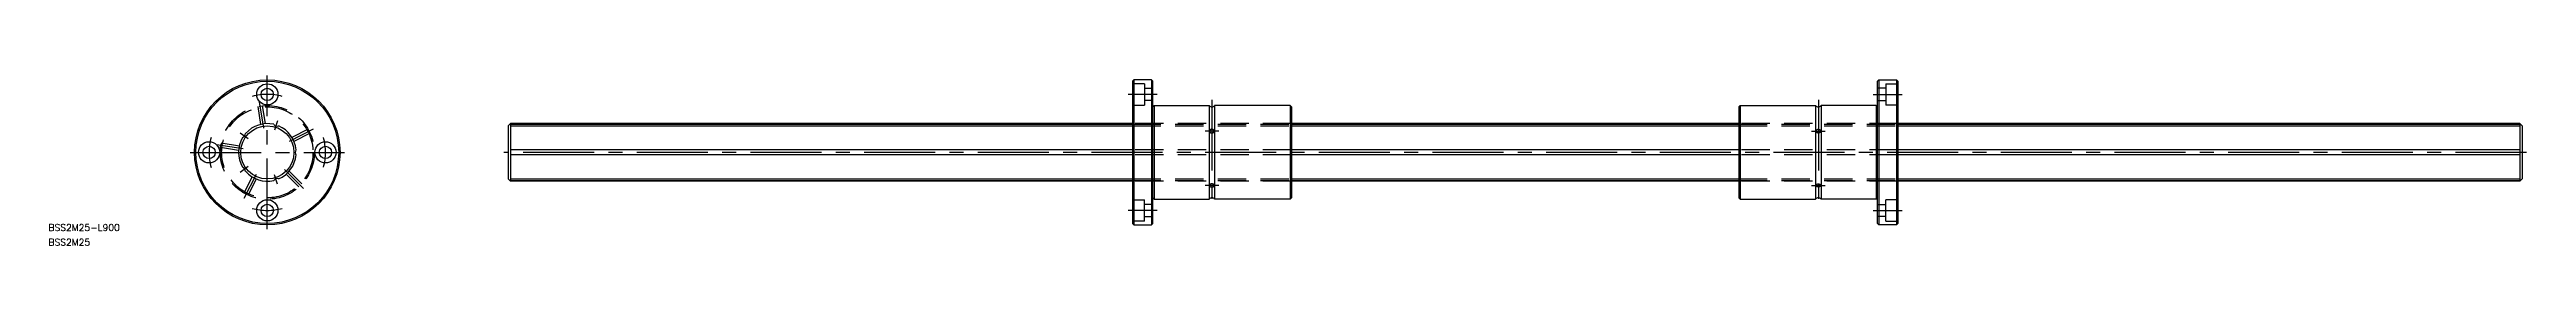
# Model space of a CAD drawing. Extents: x -97 to 1010, y -42 to 34.
import ezdxf

# ---------------------------------------------------------------- set-up
doc = ezdxf.new("R2010")
doc.units = 0
doc.linetypes.add('CENTER', pattern=[50.8, 31.75, -6.35, 6.35, -6.35])
doc.linetypes.add('DASHED', pattern=[19.05, 12.7, -6.35])
doc.layers.get('0').update_dxf_attribs({"linetype": 'CONTINUOUS'})
doc.layers.add('CENTER', color=1, linetype='CENTER')
doc.styles.get("Standard").update_dxf_attribs({"font": 'txt.shx', "height": 3, "bigfont": 'bigfont.shx'})

msp = doc.modelspace()

# ---------------------------------------------------------------- linework, layer by layer
at = {"color": 7, "linetype": 'CONTINUOUS'}
for p, q in [((386.7, 31.9), (387.3, 32.5)), ((386.7, 31.9), (386.7, -31.9)), ((395.1, 32.5), (387.3, 32.5)), ((387.3, 32.5), (387.3, -32.5)), ((395.1, 32.5), (395.1, -32.5)), ((395.1, 32.5), (395.7, 31.9)), ((395.7, -31.9), (395.7, 31.9)), ((720.3, 32.5), (719.7, 31.9)), ((719.7, -31.9), (719.7, 31.9)), ((720.3, 32.5), (720.3, -32.5)), ((720.3, 32.5), (728.1, 32.5)), ((728.1, 32.5), (728.1, -32.5)), ((728.7, 31.9), (728.1, 32.5)), ((728.7, 31.9), (728.7, -31.9)), ((107.7, 11.9), (108.7, 12.9)), ((107.7, 11.9), (107.7, -11.9)), ((386.7, 12.9), (108.7, 12.9)), ((108.7, 12.9), (108.7, -12.9)), ((108.7, 12.6), (386.7, 12.6)), ((108.7, 11.9), (386.7, 11.9)), ((396.3, 21), (395.7, 20.4)), ((396.3, 21), (396.3, -21)), ((396.3, 21), (421, 21)), ((421, 21), (421, -21)), ((423.4, 21), (423.4, -21)), ((457.1, 21), (423.4, 21)), ((457.1, 21), (457.1, -21)), ((457.1, 21), (457.7, 20.4)), ((457.7, 20.4), (457.7, -20.4)), ((657.7, 12.9), (457.7, 12.9)), ((457.7, 12.6), (657.7, 12.6)), ((457.7, 11.9), (657.7, 11.9)), ((658.3, 21), (657.7, 20.4)), ((657.7, 20.4), (657.7, -20.4)), ((658.3, 21), (658.3, -21)), ((658.3, 21), (692, 21)), ((692, 21), (692, -21)), ((694.4, 21), (694.4, -21)), ((719.1, 21), (694.4, 21)), ((719.1, 21), (719.1, -21)), ((719.1, 21), (719.7, 20.4)), ((1006.7, 12.9), (728.7, 12.9)), ((728.7, 12.6), (1006.7, 12.6)), ((728.7, 11.9), (1006.7, 11.9)), ((1006.7, 12.9), (1007.7, 11.9)), ((1006.7, 12.9), (1006.7, -12.9)), ((1007.7, 11.9), (1007.7, -11.9)), ((386.7, 1.1), (108.7, 1.1)), ((657.7, 1.1), (457.7, 1.1)), ((1006.7, 1.1), (728.7, 1.1)), ((386.7, -1.1), (108.7, -1.1)), ((657.7, -1.1), (457.7, -1.1)), ((1006.7, -1.1), (728.7, -1.1)), ((107.7, -11.9), (108.7, -12.9)), ((108.7, -11.9), (386.7, -11.9)), ((108.7, -12.6), (386.7, -12.6)), ((386.7, -12.9), (108.7, -12.9)), ((395.7, -20.4), (396.3, -21)), ((396.3, -21), (421, -21)), ((457.1, -21), (423.4, -21)), ((457.7, -20.4), (457.1, -21)), ((457.7, -11.9), (657.7, -11.9)), ((457.7, -12.6), (657.7, -12.6)), ((657.7, -12.9), (457.7, -12.9)), ((657.7, -20.4), (658.3, -21)), ((658.3, -21), (692, -21)), ((719.1, -21), (694.4, -21)), ((719.7, -20.4), (719.1, -21)), ((728.7, -11.9), (1006.7, -11.9)), ((728.7, -12.6), (1006.7, -12.6)), ((1006.7, -12.9), (728.7, -12.9)), ((1007.7, -11.9), (1006.7, -12.9)), ((386.7, -31.9), (387.3, -32.5)), ((387.3, -32.5), (395.1, -32.5)), ((395.7, -31.9), (395.1, -32.5)), ((719.7, -31.9), (720.3, -32.5)), ((728.1, -32.5), (720.3, -32.5)), ((728.7, -31.9), (728.1, -32.5))]:
    msp.add_line(p, q, dxfattribs=at)
at = {"color": 3, "linetype": 'DASHED'}
for p, q in [((392.1, 30.8), (386.7, 30.8)), ((392.1, 30.8), (392.1, 21.2)), ((392.1, 28.8), (395.7, 28.8)), ((395.7, 23.2), (392.1, 23.2)), ((723.3, 28.8), (719.7, 28.8)), ((719.7, 23.2), (723.3, 23.2)), ((723.3, 30.8), (723.3, 21.2)), ((723.3, 30.8), (728.7, 30.8)), ((-4.3, 20.6), (-3, 12.5)), ((-2.3, 20.9), (-1, 12.9)), ((386.7, 21.2), (392.1, 21.2)), ((457.7, 12.9), (386.7, 12.9)), ((386.7, 12.6), (457.7, 12.6)), ((386.7, 11.9), (457.7, 11.9)), ((728.7, 12.9), (657.7, 12.9)), ((657.7, 12.6), (728.7, 12.6)), ((657.7, 11.9), (728.7, 11.9)), ((728.7, 21.2), (723.3, 21.2)), ((-20.9, 2.3), (-12.9, 1)), ((-20.6, 4.3), (-12.5, 3)), ((18.2, 10.4), (11, 6.7)), ((19.1, 8.6), (11.9, 4.9)), ((457.7, 1.1), (386.7, 1.1)), ((728.7, 1.1), (657.7, 1.1)), ((-10.4, -18.3), (-6.7, -11)), ((14.1, -15.5), (8.4, -9.8)), ((15.5, -14.1), (9.8, -8.4)), ((457.7, -1.1), (386.7, -1.1)), ((728.7, -1.1), (657.7, -1.1)), ((-8.6, -19.2), (-4.9, -11.9)), ((386.7, -11.9), (457.7, -11.9)), ((386.7, -12.6), (457.7, -12.6)), ((457.7, -12.9), (386.7, -12.9)), ((386.7, -21.3), (392.1, -21.3)), ((392.1, -30.8), (392.1, -21.3)), ((657.7, -11.9), (728.7, -11.9)), ((657.7, -12.6), (728.7, -12.6)), ((728.7, -12.9), (657.7, -12.9)), ((723.3, -30.8), (723.3, -21.3)), ((728.7, -21.3), (723.3, -21.3)), ((392.1, -30.8), (386.7, -30.8)), ((395.7, -23.3), (392.1, -23.3)), ((392.1, -28.8), (395.7, -28.8)), ((719.7, -23.3), (723.3, -23.3)), ((723.3, -28.8), (719.7, -28.8)), ((723.3, -30.8), (728.7, -30.8))]:
    msp.add_line(p, q, dxfattribs=at)
at = {"color": 7, "linetype": 'CONTINUOUS'}
for points in [[(421.2, 9.5, 0), (421.2, 9.5, 0), (421.2, 9.4, 0), (421.2, 9.4, 0), (421.2, 9.3, 0), (421.2, 9.3, 0), (421.2, 9.3, 0), (421.2, 9.2, 0), (421.3, 9.2, 0), (421.3, 9.1, 0), (421.3, 9.1, 0), (421.3, 9.1, 0), (421.3, 9, 0), (421.4, 9, 0), (421.4, 9, 0), (421.4, 8.9, 0), (421.5, 8.9, 0), (421.5, 8.9, 0), (421.5, 8.8, 0), (421.6, 8.8, 0), (421.6, 8.8, 0), (421.7, 8.8, 0), (421.7, 8.7, 0), (421.7, 8.7, 0), (421.8, 8.7, 0), (421.8, 8.7, 0), (421.9, 8.7, 0), (421.9, 8.7, 0), (422, 8.6, 0), (422, 8.6, 0), (422.1, 8.6, 0), (422.1, 8.6, 0), (422.2, 8.6, 0), (422.2, 8.6, 0), (422.3, 8.6, 0), (422.3, 8.6, 0), (422.4, 8.6, 0), (422.4, 8.7, 0), (422.5, 8.7, 0), (422.5, 8.7, 0), (422.6, 8.7, 0), (422.6, 8.7, 0), (422.6, 8.7, 0), (422.7, 8.8, 0), (422.7, 8.8, 0), (422.8, 8.8, 0), (422.8, 8.8, 0), (422.8, 8.9, 0), (422.9, 8.9, 0), (422.9, 8.9, 0), (422.9, 9, 0), (423, 9, 0), (423, 9, 0), (423, 9.1, 0), (423.1, 9.1, 0), (423.1, 9.1, 0), (423.1, 9.2, 0), (423.1, 9.2, 0), (423.1, 9.3, 0), (423.1, 9.3, 0), (423.2, 9.3, 0), (423.2, 9.4, 0), (423.2, 9.4, 0), (423.2, 9.5, 0), (423.2, 9.5, 0), (423.2, 9.6, 0), (423.2, 9.6, 0), (423.2, 9.6, 0), (423.2, 9.7, 0), (423.1, 9.7, 0), (423.1, 9.8, 0), (423.1, 9.8, 0), (423.1, 9.9, 0), (423.1, 9.9, 0), (423.1, 9.9, 0), (423, 10, 0), (423, 10, 0), (423, 10, 0), (422.9, 10.1, 0), (422.9, 10.1, 0), (422.9, 10.1, 0), (422.8, 10.2, 0), (422.8, 10.2, 0), (422.8, 10.2, 0), (422.7, 10.2, 0), (422.7, 10.3, 0), (422.6, 10.3, 0), (422.6, 10.3, 0), (422.6, 10.3, 0), (422.5, 10.3, 0), (422.5, 10.4, 0), (422.4, 10.4, 0), (422.4, 10.4, 0), (422.3, 10.4, 0), (422.3, 10.4, 0), (422.2, 10.4, 0), (422.2, 10.4, 0), (422.1, 10.4, 0), (422.1, 10.4, 0), (422, 10.4, 0), (422, 10.4, 0), (421.9, 10.4, 0), (421.9, 10.4, 0), (421.8, 10.3, 0), (421.8, 10.3, 0), (421.7, 10.3, 0), (421.7, 10.3, 0), (421.7, 10.3, 0), (421.6, 10.2, 0), (421.6, 10.2, 0), (421.5, 10.2, 0), (421.5, 10.2, 0), (421.5, 10.1, 0), (421.4, 10.1, 0), (421.4, 10.1, 0), (421.4, 10, 0), (421.3, 10, 0), (421.3, 10, 0), (421.3, 9.9, 0), (421.3, 9.9, 0), (421.3, 9.9, 0), (421.2, 9.8, 0), (421.2, 9.8, 0), (421.2, 9.7, 0), (421.2, 9.7, 0), (421.2, 9.6, 0), (421.2, 9.6, 0), (421.2, 9.6, 0), (421.2, 9.5, 0)], [(694.2, 9.5, 0), (694.2, 9.5, 0), (694.2, 9.4, 0), (694.2, 9.4, 0), (694.2, 9.3, 0), (694.1, 9.3, 0), (694.1, 9.3, 0), (694.1, 9.2, 0), (694.1, 9.2, 0), (694.1, 9.1, 0), (694.1, 9.1, 0), (694, 9.1, 0), (694, 9, 0), (694, 9, 0), (694, 9, 0), (693.9, 8.9, 0), (693.9, 8.9, 0), (693.8, 8.9, 0), (693.8, 8.8, 0), (693.8, 8.8, 0), (693.7, 8.8, 0), (693.7, 8.8, 0), (693.6, 8.7, 0), (693.6, 8.7, 0), (693.6, 8.7, 0), (693.5, 8.7, 0), (693.5, 8.7, 0), (693.4, 8.7, 0), (693.4, 8.6, 0), (693.3, 8.6, 0), (693.3, 8.6, 0), (693.2, 8.6, 0), (693.2, 8.6, 0), (693.1, 8.6, 0), (693.1, 8.6, 0), (693, 8.6, 0), (693, 8.6, 0), (692.9, 8.7, 0), (692.9, 8.7, 0), (692.8, 8.7, 0), (692.8, 8.7, 0), (692.7, 8.7, 0), (692.7, 8.7, 0), (692.7, 8.8, 0), (692.6, 8.8, 0), (692.6, 8.8, 0), (692.5, 8.8, 0), (692.5, 8.9, 0), (692.5, 8.9, 0), (692.4, 8.9, 0), (692.4, 9, 0), (692.4, 9, 0), (692.3, 9, 0), (692.3, 9.1, 0), (692.3, 9.1, 0), (692.3, 9.1, 0), (692.3, 9.2, 0), (692.2, 9.2, 0), (692.2, 9.3, 0), (692.2, 9.3, 0), (692.2, 9.3, 0), (692.2, 9.4, 0), (692.2, 9.4, 0), (692.2, 9.5, 0), (692.2, 9.5, 0), (692.2, 9.6, 0), (692.2, 9.6, 0), (692.2, 9.6, 0), (692.2, 9.7, 0), (692.2, 9.7, 0), (692.2, 9.8, 0), (692.2, 9.8, 0), (692.3, 9.9, 0), (692.3, 9.9, 0), (692.3, 9.9, 0), (692.3, 10, 0), (692.3, 10, 0), (692.4, 10, 0), (692.4, 10.1, 0), (692.4, 10.1, 0), (692.5, 10.1, 0), (692.5, 10.2, 0), (692.5, 10.2, 0), (692.6, 10.2, 0), (692.6, 10.2, 0), (692.7, 10.3, 0), (692.7, 10.3, 0), (692.7, 10.3, 0), (692.8, 10.3, 0), (692.8, 10.3, 0), (692.9, 10.4, 0), (692.9, 10.4, 0), (693, 10.4, 0), (693, 10.4, 0), (693.1, 10.4, 0), (693.1, 10.4, 0), (693.2, 10.4, 0), (693.2, 10.4, 0), (693.3, 10.4, 0), (693.3, 10.4, 0), (693.4, 10.4, 0), (693.4, 10.4, 0), (693.5, 10.4, 0), (693.5, 10.3, 0), (693.6, 10.3, 0), (693.6, 10.3, 0), (693.6, 10.3, 0), (693.7, 10.3, 0), (693.7, 10.2, 0), (693.8, 10.2, 0), (693.8, 10.2, 0), (693.8, 10.2, 0), (693.9, 10.1, 0), (693.9, 10.1, 0), (694, 10.1, 0), (694, 10, 0), (694, 10, 0), (694, 10, 0), (694.1, 9.9, 0), (694.1, 9.9, 0), (694.1, 9.9, 0), (694.1, 9.8, 0), (694.1, 9.8, 0), (694.1, 9.7, 0), (694.2, 9.7, 0), (694.2, 9.6, 0), (694.2, 9.6, 0), (694.2, 9.6, 0), (694.2, 9.5, 0)], [(421.2, -14.8, 0), (421.2, -14.9, 0), (421.2, -14.9, 0), (421.2, -14.9, 0), (421.2, -15, 0), (421.2, -15, 0), (421.2, -15, 0), (421.2, -15.1, 0), (421.3, -15.1, 0), (421.3, -15.1, 0), (421.3, -15.2, 0), (421.3, -15.2, 0), (421.3, -15.2, 0), (421.4, -15.3, 0), (421.4, -15.3, 0), (421.4, -15.3, 0), (421.5, -15.3, 0), (421.5, -15.4, 0), (421.5, -15.4, 0), (421.6, -15.4, 0), (421.6, -15.4, 0), (421.7, -15.4, 0), (421.7, -15.5, 0), (421.7, -15.5, 0), (421.8, -15.5, 0), (421.8, -15.5, 0), (421.9, -15.5, 0), (421.9, -15.5, 0), (422, -15.5, 0), (422, -15.5, 0), (422.1, -15.5, 0), (422.1, -15.5, 0), (422.2, -15.5, 0), (422.2, -15.5, 0), (422.3, -15.5, 0), (422.3, -15.5, 0), (422.4, -15.5, 0), (422.4, -15.5, 0), (422.5, -15.5, 0), (422.5, -15.5, 0), (422.6, -15.5, 0), (422.6, -15.5, 0), (422.6, -15.5, 0), (422.7, -15.4, 0), (422.7, -15.4, 0), (422.8, -15.4, 0), (422.8, -15.4, 0), (422.8, -15.4, 0), (422.9, -15.3, 0), (422.9, -15.3, 0), (422.9, -15.3, 0), (423, -15.3, 0), (423, -15.2, 0), (423, -15.2, 0), (423.1, -15.2, 0), (423.1, -15.1, 0), (423.1, -15.1, 0), (423.1, -15.1, 0), (423.1, -15, 0), (423.1, -15, 0), (423.2, -15, 0), (423.2, -14.9, 0), (423.2, -14.9, 0), (423.2, -14.9, 0), (423.2, -14.8, 0), (423.2, -14.8, 0), (423.2, -14.8, 0), (423.2, -14.7, 0), (423.2, -14.7, 0), (423.1, -14.7, 0), (423.1, -14.6, 0), (423.1, -14.6, 0), (423.1, -14.6, 0), (423.1, -14.5, 0), (423.1, -14.5, 0), (423, -14.5, 0), (423, -14.4, 0), (423, -14.4, 0), (422.9, -14.4, 0), (422.9, -14.3, 0), (422.9, -14.3, 0), (422.8, -14.3, 0), (422.8, -14.3, 0), (422.8, -14.2, 0), (422.7, -14.2, 0), (422.7, -14.2, 0), (422.6, -14.2, 0), (422.6, -14.2, 0), (422.6, -14.2, 0), (422.5, -14.2, 0), (422.5, -14.1, 0), (422.4, -14.1, 0), (422.4, -14.1, 0), (422.3, -14.1, 0), (422.3, -14.1, 0), (422.2, -14.1, 0), (422.2, -14.1, 0), (422.1, -14.1, 0), (422.1, -14.1, 0), (422, -14.1, 0), (422, -14.1, 0), (421.9, -14.1, 0), (421.9, -14.1, 0), (421.8, -14.2, 0), (421.8, -14.2, 0), (421.7, -14.2, 0), (421.7, -14.2, 0), (421.7, -14.2, 0), (421.6, -14.2, 0), (421.6, -14.2, 0), (421.5, -14.3, 0), (421.5, -14.3, 0), (421.5, -14.3, 0), (421.4, -14.3, 0), (421.4, -14.4, 0), (421.4, -14.4, 0), (421.3, -14.4, 0), (421.3, -14.5, 0), (421.3, -14.5, 0), (421.3, -14.5, 0), (421.3, -14.6, 0), (421.2, -14.6, 0), (421.2, -14.6, 0), (421.2, -14.7, 0), (421.2, -14.7, 0), (421.2, -14.7, 0), (421.2, -14.8, 0), (421.2, -14.8, 0), (421.2, -14.8, 0)], [(694.2, -14.8, 0), (694.2, -14.9, 0), (694.2, -14.9, 0), (694.2, -14.9, 0), (694.2, -15, 0), (694.1, -15, 0), (694.1, -15, 0), (694.1, -15.1, 0), (694.1, -15.1, 0), (694.1, -15.1, 0), (694.1, -15.2, 0), (694, -15.2, 0), (694, -15.2, 0), (694, -15.3, 0), (694, -15.3, 0), (693.9, -15.3, 0), (693.9, -15.3, 0), (693.8, -15.4, 0), (693.8, -15.4, 0), (693.8, -15.4, 0), (693.7, -15.4, 0), (693.7, -15.4, 0), (693.6, -15.5, 0), (693.6, -15.5, 0), (693.6, -15.5, 0), (693.5, -15.5, 0), (693.5, -15.5, 0), (693.4, -15.5, 0), (693.4, -15.5, 0), (693.3, -15.5, 0), (693.3, -15.5, 0), (693.2, -15.5, 0), (693.2, -15.5, 0), (693.1, -15.5, 0), (693.1, -15.5, 0), (693, -15.5, 0), (693, -15.5, 0), (692.9, -15.5, 0), (692.9, -15.5, 0), (692.8, -15.5, 0), (692.8, -15.5, 0), (692.7, -15.5, 0), (692.7, -15.5, 0), (692.7, -15.4, 0), (692.6, -15.4, 0), (692.6, -15.4, 0), (692.5, -15.4, 0), (692.5, -15.4, 0), (692.5, -15.3, 0), (692.4, -15.3, 0), (692.4, -15.3, 0), (692.4, -15.3, 0), (692.3, -15.2, 0), (692.3, -15.2, 0), (692.3, -15.2, 0), (692.3, -15.1, 0), (692.3, -15.1, 0), (692.2, -15.1, 0), (692.2, -15, 0), (692.2, -15, 0), (692.2, -15, 0), (692.2, -14.9, 0), (692.2, -14.9, 0), (692.2, -14.9, 0), (692.2, -14.8, 0), (692.2, -14.8, 0), (692.2, -14.8, 0), (692.2, -14.7, 0), (692.2, -14.7, 0), (692.2, -14.7, 0), (692.2, -14.6, 0), (692.2, -14.6, 0), (692.3, -14.6, 0), (692.3, -14.5, 0), (692.3, -14.5, 0), (692.3, -14.5, 0), (692.3, -14.4, 0), (692.4, -14.4, 0), (692.4, -14.4, 0), (692.4, -14.3, 0), (692.5, -14.3, 0), (692.5, -14.3, 0), (692.5, -14.3, 0), (692.6, -14.2, 0), (692.6, -14.2, 0), (692.7, -14.2, 0), (692.7, -14.2, 0), (692.7, -14.2, 0), (692.8, -14.2, 0), (692.8, -14.2, 0), (692.9, -14.1, 0), (692.9, -14.1, 0), (693, -14.1, 0), (693, -14.1, 0), (693.1, -14.1, 0), (693.1, -14.1, 0), (693.2, -14.1, 0), (693.2, -14.1, 0), (693.3, -14.1, 0), (693.3, -14.1, 0), (693.4, -14.1, 0), (693.4, -14.1, 0), (693.5, -14.1, 0), (693.5, -14.2, 0), (693.6, -14.2, 0), (693.6, -14.2, 0), (693.6, -14.2, 0), (693.7, -14.2, 0), (693.7, -14.2, 0), (693.8, -14.2, 0), (693.8, -14.3, 0), (693.8, -14.3, 0), (693.9, -14.3, 0), (693.9, -14.3, 0), (694, -14.4, 0), (694, -14.4, 0), (694, -14.4, 0), (694, -14.5, 0), (694.1, -14.5, 0), (694.1, -14.5, 0), (694.1, -14.6, 0), (694.1, -14.6, 0), (694.1, -14.6, 0), (694.1, -14.7, 0), (694.2, -14.7, 0), (694.2, -14.7, 0), (694.2, -14.8, 0), (694.2, -14.8, 0), (694.2, -14.8, 0)]]:
    msp.add_polyline3d(points, dxfattribs=at)
for centre, radius in [((0, 0), 32.5), ((0, 0), 31.9), ((0, 26), 4.75), ((0, 26), 2.75), ((0, 0), 11.9), ((-26, 0), 4.75), ((-26, 0), 2.75), ((26, 0), 4.75), ((26, 0), 2.75), ((0, -26), 4.75), ((0, -26), 2.75)]:
    msp.add_circle(centre, radius, dxfattribs=at)
at = {"color": 3, "linetype": 'DASHED'}
for radius in [21, 20.4]:
    msp.add_circle((0, 0), radius, dxfattribs=at)
at = {"color": 7, "linetype": 'CONTINUOUS'}
for centre, radius, start, end in [((0, 0), 12.9, 77.086, 138.914), ((4.5, 13.8), 2.05, 218.0387, 285.9613), ((0, 0), 12.9, 5.086, 66.914), ((422.2, 21.9), 1.5, 216.8699, 323.1301), ((693.2, 21.9), 1.5, 216.8699, 323.1301), ((0, 0), 12.9, 149.086, 210.914), ((-11.8, 8.6), 2.05, 290.0387, 357.9613), ((14.5, 0), 2.05, 146.0387, 213.9613), ((14.5, 0), 2.05, 146.0387, 213.9613), ((-11.8, -8.6), 2.05, 2.0387, 69.9613), ((0, 0), 12.9, 221.086, 282.914), ((0, 0), 12.9, 293.086, 354.914), ((4.5, -13.8), 2.05, 74.0387, 141.9613), ((422.2, -21.9), 1.5, 36.8699, 143.1301), ((693.2, -21.9), 1.5, 36.8699, 143.1301)]:
    msp.add_arc(centre, radius, start, end, dxfattribs=at)
at = {"layer": 'CENTER', "color": 1, "linetype": 'CENTER'}
for p, q in [((0, -34.5), (0, 34.5)), ((-3.6, 22.7), (-1.7, 10.8)), ((397.7, 26), (384.7, 26)), ((422.2, 23.6), (422.2, -24.1)), ((693.2, 23.6), (693.2, -24.1)), ((717.7, 26), (730.7, 26)), ((4.6, 14.2), (3.2, 10)), ((-34.5, 0), (34.5, 0)), ((-22.7, 3.6), (-10.8, 1.7)), ((-12.1, 8.8), (-8.5, 6.2)), ((20.5, 10.4), (9.7, 4.9)), ((1009.7, 0), (105.7, 0)), ((425.2, 9.5), (419.2, 9.5)), ((690.2, 9.5), (696.2, 9.5)), ((-12.1, -8.8), (-8.5, -6.2)), ((-10.4, -20.5), (-4.9, -9.7)), ((4.6, -14.2), (3.2, -10)), ((16.2, -16.2), (7.7, -7.7)), ((425.2, -14.8), (419.2, -14.8)), ((690.2, -14.8), (696.2, -14.8)), ((397.7, -26), (384.7, -26)), ((717.7, -26), (730.7, -26))]:
    msp.add_line(p, q, dxfattribs=at)
for centre, start, end in [((0, 0), 75.083, 104.917), ((0, 0), 165.1456, 194.9979), ((0, 0), 345.1642, 14.979), ((-0.1, 0), 255.2264, 285.0603)]:
    msp.add_arc(centre, 26, start, end, dxfattribs=at)

# ---------------------------------------------------------------- texts
at = {"color": 7, "linetype": 'CONTINUOUS'}
for s, p in [('BSS2M25-L900', (-97.8, -35.2)), ('BSS2M25', (-97.8, -41.8))]:
    msp.add_text(s, height=3, dxfattribs=at).set_placement(p)

doc.saveas('drawing.dxf')
